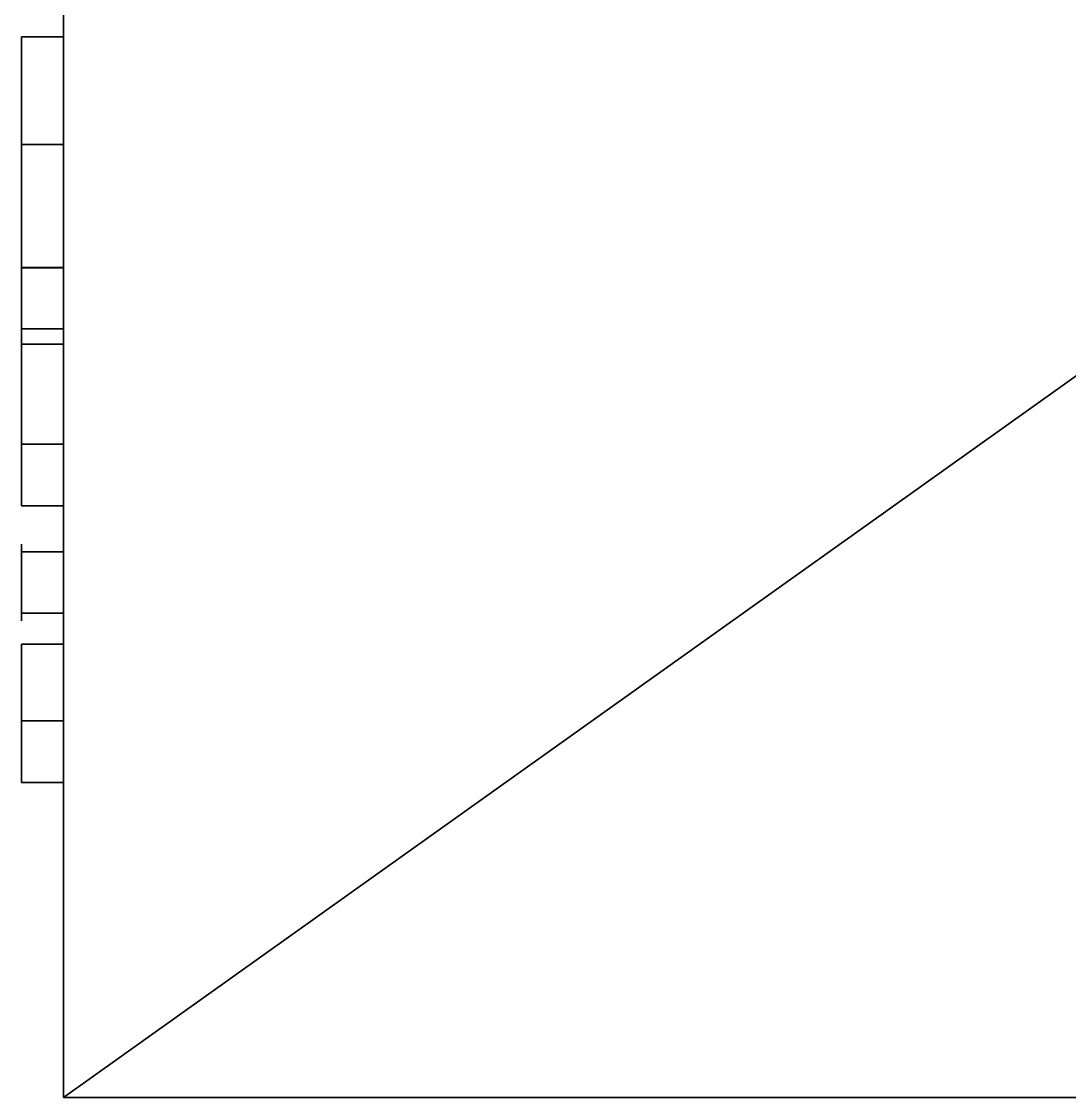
# Model space of a CAD drawing. Header units: millimetres. Extents: x -159872 to 386485, y -250577 to 158966.
# Drawn here: x 370601.8 to 370651.7, y 8924.7 to 8975.9 of the extents above; entities that cross this region are included whole.
import ezdxf

# ---------------------------------------------------------------- set-up
doc = ezdxf.new("R2010")
doc.units = ezdxf.units.MM
doc.layers.get('0').update_dxf_attribs({"lineweight": 25})
doc.layers.add('LDS-equipment-kitchen equipment', color=3, linetype='Continuous', lineweight=13)

# ---------------------------------------------------------------- blocks, each defined once
blk = doc.blocks.new('A$C8c4223e1')
at = {"lineweight": 25, "transparency": 33554687}
for points in [[(30, 50.488, 27.439), (28, 50.488, 27.439), (28, 45.366, 27.439), (30, 45.366, 27.439)], [(30, 50.488, 24.512), (28, 50.488, 24.512), (28, 50.488, 27.439), (30, 50.488, 27.439)], [(30, 45.366, 24.512), (28, 45.366, 24.512), (28, 50.488, 24.512), (30, 50.488, 24.512)], [(30, 50.488, 17.927), (28, 50.488, 17.927), (28, 45.366, 17.927), (30, 45.366, 17.927)], [(30, 50.488, 15), (28, 50.488, 15), (28, 50.488, 17.927), (30, 50.488, 17.927)], [(30, 45.366, 15), (28, 45.366, 15), (28, 50.488, 15), (30, 50.488, 15)], [(30, 39.512, 15), (28, 39.512, 15), (28, 39.512, 18.203), (30, 39.512, 18.203)], [(30, 36.585, 15), (28, 36.585, 15), (28, 39.512, 15), (30, 39.512, 15)], [(30, 36.585, 24.512), (28, 36.585, 24.512), (28, 36.585, 15), (30, 36.585, 15)], [(30, 31.098, 24.512), (28, 31.098, 24.512), (28, 36.585, 24.512), (30, 36.585, 24.512)], [(30, 35.854, 27.439), (28, 35.854, 27.439), (28, 28.171, 27.439), (30, 28.171, 27.439)], [(30, 31.098, 15), (28, 31.098, 15), (28, 31.098, 24.512), (30, 31.098, 24.512)], [(30, 28.171, 15), (28, 28.171, 15), (28, 31.098, 15), (30, 31.098, 15)], [(30, 28.171, 27.439), (28, 28.171, 27.439), (28, 28.171, 15), (30, 28.171, 15)], [(28, 25.976, 15), (28, 23.049, 15), (28, 23.049, 24.512), (28, 25.976, 24.512)], [(30, 25.976, 24.512), (28, 25.976, 24.512), (28, 23.049, 24.512), (30, 23.049, 24.512)], [(30, 25.976, 15), (28, 25.976, 15), (28, 25.976, 24.512), (30, 25.976, 24.512)], [(30, 23.049, 15), (28, 23.049, 15), (28, 25.976, 15), (30, 25.976, 15)], [(30, 25.976, 15), (30, 25.976, 24.512), (30, 23.049, 24.512), (30, 23.049, 15)], [(30, 23.049, 24.512), (28, 23.049, 24.512), (28, 23.049, 15), (30, 23.049, 15)], [(30, 21.585, 17.927), (28, 21.585, 17.927), (28, 17.927, 17.927), (30, 17.927, 17.927)], [(30, 21.585, 15), (28, 21.585, 15), (28, 21.585, 17.927), (30, 21.585, 17.927)], [(30, 17.927, 15), (28, 17.927, 15), (28, 21.585, 15), (30, 21.585, 15)], [(30, 17.927, 17.927), (28, 17.927, 17.927), (28, 17.927, 30.732), (30, 17.927, 30.732)], [(30, 17.927, 30.732), (28, 17.927, 30.732), (28, 15, 30.732), (30, 15, 30.732)], [(30, 15, 30.732), (28, 15, 30.732), (28, 15, 17.927), (30, 15, 17.927)]]:
    blk.add_3dface(points, dxfattribs=at)
for points, invisible_edges in [([(28, 45.366, 27.439), (28, 50.488, 27.439), (28, 50.488, 24.512), (28, 45.366, 24.512)], 8), ([(28, 45.366, 17.927), (28, 50.488, 17.927), (28, 50.488, 15), (28, 45.366, 15)], 8), ([(30, 45.366, 15), (30, 50.488, 15), (30, 50.488, 17.927), (30, 45.366, 17.927)], 8), ([(30, 45.366, 24.512), (30, 50.488, 24.512), (30, 50.488, 27.439), (30, 45.366, 27.439)], 8), ([(28, 44.824, 27.415), (30, 44.824, 27.415), (30, 45.366, 27.439), (28, 45.366, 27.439)], 1), ([(28, 45.366, 15), (30, 45.366, 15), (30, 44.824, 15.024), (28, 44.824, 15.024)], 4), ([(28, 45.079, 17.939), (30, 45.079, 17.939), (30, 45.366, 17.927), (28, 45.366, 17.927)], 1), ([(28, 45.366, 24.512), (30, 45.366, 24.512), (30, 45.079, 24.5), (28, 45.079, 24.5)], 4), ([(28, 45.366, 24.512), (28, 45.079, 24.5), (28, 44.824, 27.415), (28, 45.366, 27.439)], 10), ([(28, 45.366, 15), (28, 44.824, 15.024), (28, 45.079, 17.939), (28, 45.366, 17.927)], 10), ([(28, 44.794, 17.977), (30, 44.794, 17.977), (30, 45.079, 17.939), (28, 45.079, 17.939)], 5), ([(28, 45.079, 24.5), (30, 45.079, 24.5), (30, 44.794, 24.462), (28, 44.794, 24.462)], 5), ([(28, 45.079, 24.5), (28, 44.794, 24.462), (28, 44.286, 27.345), (28, 44.824, 27.415)], 10), ([(28, 44.824, 15.024), (28, 44.286, 15.094), (28, 44.794, 17.977), (28, 45.079, 17.939)], 10), ([(30, 45.366, 17.927), (30, 45.079, 17.939), (30, 44.824, 15.024), (30, 45.366, 15)], 10), ([(30, 45.366, 27.439), (30, 44.824, 27.415), (30, 45.079, 24.5), (30, 45.366, 24.512)], 10), ([(30, 45.079, 17.939), (30, 44.794, 17.977), (30, 44.286, 15.094), (30, 44.824, 15.024)], 10), ([(30, 44.824, 27.415), (30, 44.286, 27.345), (30, 44.794, 24.462), (30, 45.079, 24.5)], 10), ([(28, 44.286, 27.345), (30, 44.286, 27.345), (30, 44.824, 27.415), (28, 44.824, 27.415)], 5), ([(28, 44.824, 15.024), (30, 44.824, 15.024), (30, 44.286, 15.094), (28, 44.286, 15.094)], 5), ([(28, 44.514, 18.039), (30, 44.514, 18.039), (30, 44.794, 17.977), (28, 44.794, 17.977)], 5), ([(28, 44.794, 24.462), (30, 44.794, 24.462), (30, 44.514, 24.4), (28, 44.514, 24.4)], 5), ([(28, 43.756, 27.227), (28, 44.286, 27.345), (28, 44.794, 24.462), (28, 44.514, 24.4)], 10), ([(28, 44.514, 18.039), (28, 44.794, 17.977), (28, 44.286, 15.094), (28, 43.756, 15.212)], 10), ([(30, 43.756, 15.212), (30, 44.286, 15.094), (30, 44.794, 17.977), (30, 44.514, 18.039)], 10), ([(30, 44.286, 27.345), (30, 43.756, 27.227), (30, 44.514, 24.4), (30, 44.794, 24.462)], 10), ([(28, 44.24, 18.125), (30, 44.24, 18.125), (30, 44.514, 18.039), (28, 44.514, 18.039)], 5), ([(28, 44.514, 24.4), (30, 44.514, 24.4), (30, 44.24, 24.314), (28, 44.24, 24.314)], 5), ([(28, 43.239, 27.064), (28, 43.756, 27.227), (28, 44.514, 24.4), (28, 44.24, 24.314)], 10), ([(28, 43.756, 15.212), (28, 43.239, 15.375), (28, 44.24, 18.125), (28, 44.514, 18.039)], 10), ([(28, 43.756, 27.227), (30, 43.756, 27.227), (30, 44.286, 27.345), (28, 44.286, 27.345)], 5), ([(28, 44.286, 15.094), (30, 44.286, 15.094), (30, 43.756, 15.212), (28, 43.756, 15.212)], 5), ([(28, 43.974, 18.235), (30, 43.974, 18.235), (30, 44.24, 18.125), (28, 44.24, 18.125)], 5), ([(28, 44.24, 24.314), (30, 44.24, 24.314), (30, 43.974, 24.204), (28, 43.974, 24.204)], 5), ([(28, 44.24, 24.314), (28, 43.974, 24.204), (28, 42.737, 26.856), (28, 43.239, 27.064)], 10), ([(28, 43.974, 18.235), (28, 44.24, 18.125), (28, 43.239, 15.375), (28, 42.737, 15.583)], 10), ([(30, 44.514, 18.039), (30, 44.24, 18.125), (30, 43.239, 15.375), (30, 43.756, 15.212)], 10), ([(30, 44.24, 24.314), (30, 44.514, 24.4), (30, 43.756, 27.227), (30, 43.239, 27.064)], 10), ([(30, 44.24, 18.125), (30, 43.974, 18.235), (30, 42.737, 15.583), (30, 43.239, 15.375)], 10), ([(30, 43.239, 27.064), (30, 42.737, 26.856), (30, 43.974, 24.204), (30, 44.24, 24.314)], 10), ([(28, 43.72, 18.368), (30, 43.72, 18.368), (30, 43.974, 18.235), (28, 43.974, 18.235)], 5), ([(28, 43.974, 24.204), (30, 43.974, 24.204), (30, 43.72, 24.071), (28, 43.72, 24.071)], 5), ([(28, 42.256, 26.606), (28, 42.737, 26.856), (28, 43.974, 24.204), (28, 43.72, 24.071)], 10), ([(28, 43.72, 18.368), (28, 43.974, 18.235), (28, 42.737, 15.583), (28, 42.256, 15.833)], 10), ([(28, 43.239, 27.064), (30, 43.239, 27.064), (30, 43.756, 27.227), (28, 43.756, 27.227)], 5), ([(28, 43.756, 15.212), (30, 43.756, 15.212), (30, 43.239, 15.375), (28, 43.239, 15.375)], 5), ([(28, 43.477, 18.522), (30, 43.477, 18.522), (30, 43.72, 18.368), (28, 43.72, 18.368)], 5), ([(28, 43.72, 24.071), (30, 43.72, 24.071), (30, 43.477, 23.917), (28, 43.477, 23.917)], 5), ([(28, 43.72, 24.071), (28, 43.477, 23.917), (28, 41.798, 26.314), (28, 42.256, 26.606)], 10), ([(28, 42.256, 15.833), (28, 41.798, 16.125), (28, 43.477, 18.522), (28, 43.72, 18.368)], 10), ([(30, 43.974, 18.235), (30, 43.72, 18.368), (30, 42.256, 15.833), (30, 42.737, 15.583)], 10), ([(30, 43.72, 24.071), (30, 43.974, 24.204), (30, 42.737, 26.856), (30, 42.256, 26.606)], 10), ([(30, 42.256, 26.606), (30, 41.798, 26.314), (30, 43.477, 23.917), (30, 43.72, 24.071)], 10), ([(30, 43.72, 18.368), (30, 43.477, 18.522), (30, 41.798, 16.125), (30, 42.256, 15.833)], 10), ([(28, 43.249, 18.697), (30, 43.249, 18.697), (30, 43.477, 18.522), (28, 43.477, 18.522)], 5), ([(28, 43.477, 23.917), (30, 43.477, 23.917), (30, 43.249, 23.742), (28, 43.249, 23.742)], 5), ([(28, 41.368, 25.984), (28, 41.798, 26.314), (28, 43.477, 23.917), (28, 43.249, 23.742)], 10), ([(28, 43.249, 18.697), (28, 43.477, 18.522), (28, 41.798, 16.125), (28, 41.368, 16.455)], 10), ([(28, 43.038, 18.891), (30, 43.038, 18.891), (30, 43.249, 18.697), (28, 43.249, 18.697)], 5), ([(28, 43.249, 23.742), (30, 43.249, 23.742), (30, 43.038, 23.548), (28, 43.038, 23.548)], 5), ([(28, 41.368, 16.455), (28, 40.968, 16.822), (28, 43.038, 18.891), (28, 43.249, 18.697)], 10), ([(28, 43.249, 23.742), (28, 43.038, 23.548), (28, 40.968, 25.617), (28, 41.368, 25.984)], 10), ([(28, 42.737, 26.856), (30, 42.737, 26.856), (30, 43.239, 27.064), (28, 43.239, 27.064)], 5), ([(28, 43.239, 15.375), (30, 43.239, 15.375), (30, 42.737, 15.583), (28, 42.737, 15.583)], 5), ([(28, 42.844, 19.103), (30, 42.844, 19.103), (30, 43.038, 18.891), (28, 43.038, 18.891)], 5), ([(28, 43.038, 23.548), (30, 43.038, 23.548), (30, 42.844, 23.336), (28, 42.844, 23.336)], 5), ([(28, 40.601, 25.217), (28, 40.968, 25.617), (28, 43.038, 23.548), (28, 42.844, 23.336)], 10), ([(28, 42.844, 19.103), (28, 43.038, 18.891), (28, 40.968, 16.822), (28, 40.601, 17.222)], 10), ([(30, 41.368, 16.455), (30, 41.798, 16.125), (30, 43.477, 18.522), (30, 43.249, 18.697)], 10), ([(30, 43.249, 23.742), (30, 43.477, 23.917), (30, 41.798, 26.314), (30, 41.368, 25.984)], 10), ([(30, 43.249, 18.697), (30, 43.038, 18.891), (30, 40.968, 16.822), (30, 41.368, 16.455)], 10), ([(30, 41.368, 25.984), (30, 40.968, 25.617), (30, 43.038, 23.548), (30, 43.249, 23.742)], 10), ([(30, 40.601, 17.222), (30, 40.968, 16.822), (30, 43.038, 18.891), (30, 42.844, 19.103)], 10), ([(30, 42.844, 23.336), (30, 43.038, 23.548), (30, 40.968, 25.617), (30, 40.601, 25.217)], 10), ([(28, 42.669, 19.331), (30, 42.669, 19.331), (30, 42.844, 19.103), (28, 42.844, 19.103)], 5), ([(28, 42.844, 23.336), (30, 42.844, 23.336), (30, 42.669, 23.108), (28, 42.669, 23.108)], 5), ([(28, 40.601, 17.222), (28, 40.271, 17.652), (28, 42.669, 19.331), (28, 42.844, 19.103)], 10), ([(28, 42.844, 23.336), (28, 42.669, 23.108), (28, 40.271, 24.787), (28, 40.601, 25.217)], 10), ([(28, 42.256, 26.606), (30, 42.256, 26.606), (30, 42.737, 26.856), (28, 42.737, 26.856)], 5), ([(28, 42.737, 15.583), (30, 42.737, 15.583), (30, 42.256, 15.833), (28, 42.256, 15.833)], 5), ([(28, 42.514, 19.573), (30, 42.514, 19.573), (30, 42.669, 19.331), (28, 42.669, 19.331)], 5), ([(28, 42.669, 23.108), (30, 42.669, 23.108), (30, 42.514, 22.866), (28, 42.514, 22.866)], 5), ([(28, 39.98, 24.329), (28, 40.271, 24.787), (28, 42.669, 23.108), (28, 42.514, 22.866)], 10), ([(28, 40.271, 17.652), (28, 39.98, 18.11), (28, 42.514, 19.573), (28, 42.669, 19.331)], 10), ([(28, 42.382, 19.828), (30, 42.382, 19.828), (30, 42.514, 19.573), (28, 42.514, 19.573)], 5), ([(28, 42.514, 22.866), (30, 42.514, 22.866), (30, 42.382, 22.611), (28, 42.382, 22.611)], 5), ([(28, 39.729, 23.848), (28, 39.98, 24.329), (28, 42.514, 22.866), (28, 42.382, 22.611)], 10), ([(28, 42.382, 19.828), (28, 42.514, 19.573), (28, 39.98, 18.11), (28, 39.729, 18.591)], 10), ([(30, 42.844, 19.103), (30, 42.669, 19.331), (30, 40.271, 17.652), (30, 40.601, 17.222)], 10), ([(30, 40.601, 25.217), (30, 40.271, 24.787), (30, 42.669, 23.108), (30, 42.844, 23.336)], 10), ([(30, 42.514, 22.866), (30, 42.669, 23.108), (30, 40.271, 24.787), (30, 39.98, 24.329)], 10), ([(30, 42.669, 19.331), (30, 42.514, 19.573), (30, 39.98, 18.11), (30, 40.271, 17.652)], 10), ([(30, 39.98, 24.329), (30, 39.729, 23.848), (30, 42.382, 22.611), (30, 42.514, 22.866)], 10), ([(30, 39.729, 18.591), (30, 39.98, 18.11), (30, 42.514, 19.573), (30, 42.382, 19.828)], 10), ([(28, 42.272, 20.093), (30, 42.272, 20.093), (30, 42.382, 19.828), (28, 42.382, 19.828)], 5), ([(28, 42.382, 22.611), (30, 42.382, 22.611), (30, 42.272, 22.346), (28, 42.272, 22.346)], 5), ([(28, 42.272, 20.093), (28, 42.382, 19.828), (28, 39.729, 18.591), (28, 39.521, 19.092)], 10), ([(28, 42.382, 22.611), (28, 42.272, 22.346), (28, 39.521, 23.347), (28, 39.729, 23.848)], 10), ([(28, 42.185, 20.367), (30, 42.185, 20.367), (30, 42.272, 20.093), (28, 42.272, 20.093)], 5), ([(28, 42.272, 22.346), (30, 42.272, 22.346), (30, 42.185, 22.072), (28, 42.185, 22.072)], 5), ([(28, 39.358, 22.829), (28, 39.521, 23.347), (28, 42.272, 22.346), (28, 42.185, 22.072)], 10), ([(28, 39.521, 19.092), (28, 39.358, 19.61), (28, 42.185, 20.367), (28, 42.272, 20.093)], 10), ([(28, 41.798, 26.314), (30, 41.798, 26.314), (30, 42.256, 26.606), (28, 42.256, 26.606)], 5), ([(28, 42.256, 15.833), (30, 42.256, 15.833), (30, 41.798, 16.125), (28, 41.798, 16.125)], 5), ([(28, 42.123, 20.648), (30, 42.123, 20.648), (30, 42.185, 20.367), (28, 42.185, 20.367)], 5), ([(28, 42.185, 22.072), (30, 42.185, 22.072), (30, 42.123, 21.791), (28, 42.123, 21.791)], 5), ([(28, 42.185, 22.072), (28, 42.123, 21.791), (28, 39.241, 22.3), (28, 39.358, 22.829)], 10), ([(28, 39.358, 19.61), (28, 39.241, 20.14), (28, 42.123, 20.648), (28, 42.185, 20.367)], 10), ([(28, 42.086, 20.933), (30, 42.086, 20.933), (30, 42.123, 20.648), (28, 42.123, 20.648)], 5), ([(28, 42.123, 21.791), (30, 42.123, 21.791), (30, 42.086, 21.506), (28, 42.086, 21.506)], 5), ([(28, 42.123, 21.791), (28, 42.086, 21.506), (28, 39.17, 21.762), (28, 39.241, 22.3)], 10), ([(28, 42.086, 20.933), (28, 42.123, 20.648), (28, 39.241, 20.14), (28, 39.17, 20.677)], 10), ([(28, 42.073, 21.22), (30, 42.073, 21.22), (30, 42.086, 20.933), (28, 42.086, 20.933)], 5), ([(28, 42.086, 21.506), (30, 42.086, 21.506), (30, 42.073, 21.22), (28, 42.073, 21.22)], 5), ([(28, 39.17, 20.677), (28, 39.146, 21.22), (28, 42.073, 21.22), (28, 42.086, 20.933)], 10), ([(28, 42.086, 21.506), (28, 42.073, 21.22), (28, 39.146, 21.22), (28, 39.17, 21.762)], 10), ([(30, 39.521, 19.092), (30, 39.729, 18.591), (30, 42.382, 19.828), (30, 42.272, 20.093)], 10), ([(30, 39.729, 23.848), (30, 39.521, 23.347), (30, 42.272, 22.346), (30, 42.382, 22.611)], 10), ([(30, 42.272, 20.093), (30, 42.185, 20.367), (30, 39.358, 19.61), (30, 39.521, 19.092)], 10), ([(30, 42.185, 22.072), (30, 42.272, 22.346), (30, 39.521, 23.347), (30, 39.358, 22.829)], 10), ([(30, 39.358, 22.829), (30, 39.241, 22.3), (30, 42.123, 21.791), (30, 42.185, 22.072)], 10), ([(30, 42.185, 20.367), (30, 42.123, 20.648), (30, 39.241, 20.14), (30, 39.358, 19.61)], 10), ([(30, 39.241, 22.3), (30, 39.17, 21.762), (30, 42.086, 21.506), (30, 42.123, 21.791)], 10), ([(30, 39.17, 20.677), (30, 39.241, 20.14), (30, 42.123, 20.648), (30, 42.086, 20.933)], 10), ([(30, 39.17, 21.762), (30, 39.146, 21.22), (30, 42.073, 21.22), (30, 42.086, 21.506)], 10), ([(30, 42.086, 20.933), (30, 42.073, 21.22), (30, 39.146, 21.22), (30, 39.17, 20.677)], 10), ([(28, 41.368, 25.984), (30, 41.368, 25.984), (30, 41.798, 26.314), (28, 41.798, 26.314)], 5), ([(28, 41.798, 16.125), (30, 41.798, 16.125), (30, 41.368, 16.455), (28, 41.368, 16.455)], 5), ([(28, 40.968, 25.617), (30, 40.968, 25.617), (30, 41.368, 25.984), (28, 41.368, 25.984)], 5), ([(28, 41.368, 16.455), (30, 41.368, 16.455), (30, 40.968, 16.822), (28, 40.968, 16.822)], 5), ([(28, 40.601, 25.217), (30, 40.601, 25.217), (30, 40.968, 25.617), (28, 40.968, 25.617)], 5), ([(28, 40.968, 16.822), (30, 40.968, 16.822), (30, 40.601, 17.222), (28, 40.601, 17.222)], 5), ([(28, 40.271, 24.787), (30, 40.271, 24.787), (30, 40.601, 25.217), (28, 40.601, 25.217)], 5), ([(28, 40.601, 17.222), (30, 40.601, 17.222), (30, 40.271, 17.652), (28, 40.271, 17.652)], 5), ([(28, 39.98, 24.329), (30, 39.98, 24.329), (30, 40.271, 24.787), (28, 40.271, 24.787)], 5), ([(28, 40.271, 17.652), (30, 40.271, 17.652), (30, 39.98, 18.11), (28, 39.98, 18.11)], 5), ([(28, 39.729, 23.848), (30, 39.729, 23.848), (30, 39.98, 24.329), (28, 39.98, 24.329)], 5), ([(28, 39.98, 18.11), (30, 39.98, 18.11), (30, 39.729, 18.591), (28, 39.729, 18.591)], 5), ([(28, 39.521, 23.347), (30, 39.521, 23.347), (30, 39.729, 23.848), (28, 39.729, 23.848)], 5), ([(28, 39.729, 18.591), (30, 39.729, 18.591), (30, 39.521, 19.092), (28, 39.521, 19.092)], 5), ([(28, 39.358, 22.829), (30, 39.358, 22.829), (30, 39.521, 23.347), (28, 39.521, 23.347)], 5), ([(28, 39.521, 19.092), (30, 39.521, 19.092), (30, 39.358, 19.61), (28, 39.358, 19.61)], 5), ([(28, 39.275, 18.715), (30, 39.275, 18.715), (30, 39.512, 18.203), (28, 39.512, 18.203)], 1), ([(28, 39.275, 18.715), (28, 39.512, 18.203), (28, 39.512, 15), (28, 36.585, 15)], 8), ([(28, 39.441, 24.501), (30, 39.441, 24.501), (30, 39.489, 24.191), (28, 39.489, 24.191)], 1), ([(28, 39.489, 24.191), (30, 39.489, 24.191), (30, 39.256, 23.676), (28, 39.256, 23.676)], 4), ([(28, 39.441, 24.501), (28, 39.489, 24.191), (28, 39.256, 23.676), (28, 36.585, 24.512)], 12), ([(28, 39.366, 24.806), (30, 39.366, 24.806), (30, 39.441, 24.501), (28, 39.441, 24.501)], 5), ([(28, 39.265, 25.103), (28, 39.366, 24.806), (28, 39.441, 24.501), (28, 36.585, 24.512)], 12), ([(30, 36.585, 15), (30, 39.512, 15), (30, 39.512, 18.203), (30, 39.275, 18.715)], 8), ([(30, 36.585, 24.512), (30, 39.256, 23.676), (30, 39.489, 24.191), (30, 39.441, 24.501)], 9), ([(30, 36.585, 24.512), (30, 39.441, 24.501), (30, 39.366, 24.806), (30, 39.265, 25.103)], 9), ([(28, 39.265, 25.103), (30, 39.265, 25.103), (30, 39.366, 24.806), (28, 39.366, 24.806)], 5), ([(28, 39.241, 22.3), (30, 39.241, 22.3), (30, 39.358, 22.829), (28, 39.358, 22.829)], 5), ([(28, 39.358, 19.61), (30, 39.358, 19.61), (30, 39.241, 20.14), (28, 39.241, 20.14)], 5), ([(28, 39.083, 19.247), (30, 39.083, 19.247), (30, 39.275, 18.715), (28, 39.275, 18.715)], 5), ([(28, 36.585, 15), (28, 39.083, 19.247), (28, 39.275, 18.715)], 9), ([(28, 39.139, 25.39), (30, 39.139, 25.39), (30, 39.265, 25.103), (28, 39.265, 25.103)], 5), ([(28, 36.585, 24.512), (28, 39.139, 25.39), (28, 39.265, 25.103)], 9), ([(28, 39.256, 23.676), (30, 39.256, 23.676), (30, 39.068, 23.144), (28, 39.068, 23.144)], 5), ([(28, 39.256, 23.676), (28, 39.068, 23.144), (28, 36.585, 24.512)], 10), ([(28, 39.17, 21.762), (30, 39.17, 21.762), (30, 39.241, 22.3), (28, 39.241, 22.3)], 5), ([(28, 39.241, 20.14), (30, 39.241, 20.14), (30, 39.17, 20.677), (28, 39.17, 20.677)], 5), ([(28, 39.146, 21.22), (30, 39.146, 21.22), (30, 39.17, 21.762), (28, 39.17, 21.762)], 5), ([(28, 39.17, 20.677), (30, 39.17, 20.677), (30, 39.146, 21.22), (28, 39.146, 21.22)], 5), ([(28, 38.989, 25.666), (30, 38.989, 25.666), (30, 39.139, 25.39), (28, 39.139, 25.39)], 5), ([(28, 38.816, 25.928), (28, 38.989, 25.666), (28, 39.139, 25.39), (28, 36.585, 24.512)], 12), ([(28, 38.937, 19.793), (30, 38.937, 19.793), (30, 39.083, 19.247), (28, 39.083, 19.247)], 5), ([(28, 36.585, 15), (28, 38.937, 19.793), (28, 39.083, 19.247)], 9), ([(28, 39.068, 23.144), (30, 39.068, 23.144), (30, 38.926, 22.597), (28, 38.926, 22.597)], 5), ([(28, 36.585, 24.512), (28, 39.068, 23.144), (28, 38.926, 22.597)], 9), ([(28, 38.816, 25.928), (30, 38.816, 25.928), (30, 38.989, 25.666), (28, 38.989, 25.666)], 5), ([(28, 38.838, 20.349), (30, 38.838, 20.349), (30, 38.937, 19.793), (28, 38.937, 19.793)], 5), ([(28, 38.838, 20.349), (28, 38.937, 19.793), (28, 36.585, 15)], 10), ([(30, 39.275, 18.715), (30, 39.083, 19.247), (30, 36.585, 15)], 10), ([(30, 39.265, 25.103), (30, 39.139, 25.39), (30, 36.585, 24.512)], 10), ([(30, 36.585, 24.512), (30, 39.068, 23.144), (30, 39.256, 23.676)], 9), ([(30, 39.139, 25.39), (30, 38.989, 25.666), (30, 38.816, 25.928), (30, 36.585, 24.512)], 12), ([(30, 39.083, 19.247), (30, 38.937, 19.793), (30, 36.585, 15)], 10), ([(30, 38.926, 22.597), (30, 39.068, 23.144), (30, 36.585, 24.512)], 10), ([(30, 36.585, 15), (30, 38.937, 19.793), (30, 38.838, 20.349)], 9), ([(28, 38.926, 22.597), (30, 38.926, 22.597), (30, 38.832, 22.04), (28, 38.832, 22.04)], 5), ([(28, 38.926, 22.597), (28, 38.832, 22.04), (28, 36.585, 24.512)], 10), ([(28, 38.788, 20.912), (30, 38.788, 20.912), (30, 38.838, 20.349), (28, 38.838, 20.349)], 5), ([(28, 38.788, 20.912), (28, 38.838, 20.349), (28, 36.585, 15), (28, 36.585, 24.512)], 10), ([(28, 38.832, 22.04), (30, 38.832, 22.04), (30, 38.786, 21.477), (28, 38.786, 21.477)], 5), ([(28, 38.832, 22.04), (28, 38.786, 21.477), (28, 36.585, 24.512)], 10), ([(28, 38.621, 26.173), (30, 38.621, 26.173), (30, 38.816, 25.928), (28, 38.816, 25.928)], 5), ([(28, 36.585, 24.512), (28, 38.406, 26.402), (28, 38.621, 26.173), (28, 38.816, 25.928)], 9), ([(28, 38.786, 21.477), (30, 38.786, 21.477), (30, 38.788, 20.912), (28, 38.788, 20.912)], 5), ([(28, 36.585, 24.512), (28, 38.786, 21.477), (28, 38.788, 20.912)], 9), ([(28, 38.406, 26.402), (30, 38.406, 26.402), (30, 38.621, 26.173), (28, 38.621, 26.173)], 5), ([(30, 38.832, 22.04), (30, 38.926, 22.597), (30, 36.585, 24.512)], 10), ([(30, 38.838, 20.349), (30, 38.788, 20.912), (30, 36.585, 24.512), (30, 36.585, 15)], 10), ([(30, 36.585, 24.512), (30, 38.786, 21.477), (30, 38.832, 22.04)], 9), ([(30, 38.816, 25.928), (30, 38.621, 26.173), (30, 38.406, 26.402), (30, 36.585, 24.512)], 12), ([(30, 36.585, 24.512), (30, 38.788, 20.912), (30, 38.786, 21.477)], 9), ([(28, 38.172, 26.611), (30, 38.172, 26.611), (30, 38.406, 26.402), (28, 38.406, 26.402)], 5), ([(28, 37.921, 26.799), (28, 38.172, 26.611), (28, 38.406, 26.402), (28, 36.585, 24.512)], 12), ([(28, 37.921, 26.799), (30, 37.921, 26.799), (30, 38.172, 26.611), (28, 38.172, 26.611)], 5), ([(28, 37.655, 26.965), (30, 37.655, 26.965), (30, 37.921, 26.799), (28, 37.921, 26.799)], 5), ([(28, 36.585, 24.512), (28, 37.375, 27.108), (28, 37.655, 26.965), (28, 37.921, 26.799)], 9), ([(30, 36.585, 24.512), (30, 38.406, 26.402), (30, 38.172, 26.611), (30, 37.921, 26.799)], 9), ([(30, 37.921, 26.799), (30, 37.655, 26.965), (30, 37.375, 27.108), (30, 36.585, 24.512)], 12), ([(28, 37.375, 27.108), (30, 37.375, 27.108), (30, 37.655, 26.965), (28, 37.655, 26.965)], 5), ([(28, 37.085, 27.226), (30, 37.085, 27.226), (30, 37.375, 27.108), (28, 37.375, 27.108)], 5), ([(28, 37.085, 27.226), (28, 37.375, 27.108), (28, 36.585, 24.512)], 10), ([(28, 36.785, 27.319), (30, 36.785, 27.319), (30, 37.085, 27.226), (28, 37.085, 27.226)], 5), ([(28, 36.785, 27.319), (28, 37.085, 27.226), (28, 36.585, 24.512)], 10), ([(30, 36.585, 24.512), (30, 37.375, 27.108), (30, 37.085, 27.226)], 9), ([(30, 36.585, 24.512), (30, 37.085, 27.226), (30, 36.785, 27.319)], 9), ([(28, 36.478, 27.385), (30, 36.478, 27.385), (30, 36.785, 27.319), (28, 36.785, 27.319)], 5), ([(28, 36.478, 27.385), (28, 36.785, 27.319), (28, 36.585, 24.512)], 10), ([(28, 36.585, 24.512), (28, 35.854, 27.439), (28, 36.167, 27.426), (28, 36.478, 27.385)], 9), ([(28, 36.585, 24.512), (28, 31.098, 24.512), (28, 28.171, 27.439), (28, 35.854, 27.439)], 10), ([(28, 36.167, 27.426), (30, 36.167, 27.426), (30, 36.478, 27.385), (28, 36.478, 27.385)], 5), ([(30, 36.785, 27.319), (30, 36.478, 27.385), (30, 36.167, 27.426), (30, 36.585, 24.512)], 12), ([(30, 36.167, 27.426), (30, 35.854, 27.439), (30, 36.585, 24.512)], 10), ([(30, 35.854, 27.439), (30, 28.171, 27.439), (30, 31.098, 24.512), (30, 36.585, 24.512)], 10), ([(28, 35.854, 27.439), (30, 35.854, 27.439), (30, 36.167, 27.426), (28, 36.167, 27.426)], 4), ([(28, 31.098, 24.512), (28, 31.098, 15), (28, 28.171, 15), (28, 28.171, 27.439)], 8), ([(30, 28.171, 27.439), (30, 28.171, 15), (30, 31.098, 15), (30, 31.098, 24.512)], 8), ([(28, 22.69, 28.182), (28, 26.335, 28.501), (28, 26.341, 28.341), (28, 26.335, 28.182)], 9), ([(28, 26.341, 28.341), (30, 26.341, 28.341), (30, 26.335, 28.182), (28, 26.335, 28.182)], 5), ([(28, 26.335, 28.501), (30, 26.335, 28.501), (30, 26.341, 28.341), (28, 26.341, 28.341)], 5), ([(28, 26.335, 28.501), (28, 23.739, 29.999), (28, 23.887, 30.06), (28, 24.039, 30.108)], 9), ([(28, 26.335, 28.182), (28, 23.739, 26.684), (28, 23.598, 26.757)], 9), ([(28, 26.335, 28.182), (28, 24.353, 26.519), (28, 24.195, 26.54), (28, 24.039, 26.575)], 9), ([(28, 24.039, 30.108), (28, 24.195, 30.143), (28, 26.335, 28.501)], 10), ([(28, 26.335, 28.501), (28, 23.111, 29.517), (28, 23.219, 29.635), (28, 23.336, 29.743)], 9), ([(28, 26.335, 28.182), (28, 22.854, 27.568), (28, 22.793, 27.716), (28, 22.745, 27.868)], 9), ([(28, 26.335, 28.182), (28, 23.111, 27.166), (28, 23.014, 27.292), (28, 22.928, 27.427)], 9), ([(28, 24.039, 26.575), (28, 23.887, 26.623), (28, 23.739, 26.684), (28, 26.335, 28.182)], 12), ([(28, 24.353, 26.519), (28, 26.335, 28.182), (28, 26.314, 28.024), (28, 26.279, 27.868)], 9), ([(28, 24.195, 30.143), (28, 24.353, 30.164), (28, 26.335, 28.501)], 10), ([(28, 26.335, 28.501), (28, 22.928, 29.256), (28, 23.014, 29.391), (28, 23.111, 29.517)], 9), ([(28, 22.928, 27.427), (28, 22.854, 27.568), (28, 26.335, 28.182)], 10), ([(28, 23.598, 26.757), (28, 23.463, 26.843), (28, 23.336, 26.94), (28, 26.335, 28.182)], 12), ([(28, 24.353, 30.164), (28, 24.512, 30.171), (28, 24.672, 30.164), (28, 26.335, 28.501)], 12), ([(28, 23.336, 29.743), (28, 23.463, 29.84), (28, 26.335, 28.501)], 10), ([(28, 26.335, 28.501), (28, 22.745, 28.815), (28, 22.793, 28.967), (28, 22.854, 29.115)], 9), ([(28, 26.335, 28.501), (28, 22.69, 28.182), (28, 22.683, 28.341), (28, 22.69, 28.501)], 9), ([(28, 23.336, 26.94), (28, 23.219, 27.048), (28, 23.111, 27.166), (28, 26.335, 28.182)], 12), ([(28, 23.463, 29.84), (28, 23.598, 29.926), (28, 23.739, 29.999), (28, 26.335, 28.501)], 12), ([(28, 22.69, 28.501), (28, 22.711, 28.659), (28, 22.745, 28.815), (28, 26.335, 28.501)], 12), ([(28, 22.854, 29.115), (28, 22.928, 29.256), (28, 26.335, 28.501)], 10), ([(28, 22.745, 27.868), (28, 22.711, 28.024), (28, 22.69, 28.182), (28, 26.335, 28.182)], 12), ([(28, 26.279, 28.815), (28, 26.314, 28.659), (28, 26.335, 28.501), (28, 24.672, 30.164)], 12), ([(28, 26.335, 28.182), (30, 26.335, 28.182), (30, 26.314, 28.024), (28, 26.314, 28.024)], 5), ([(28, 26.314, 28.659), (30, 26.314, 28.659), (30, 26.335, 28.501), (28, 26.335, 28.501)], 5), ([(28, 26.314, 28.024), (30, 26.314, 28.024), (30, 26.279, 27.868), (28, 26.279, 27.868)], 5), ([(28, 26.279, 28.815), (30, 26.279, 28.815), (30, 26.314, 28.659), (28, 26.314, 28.659)], 5), ([(28, 26.17, 29.115), (28, 26.231, 28.967), (28, 26.279, 28.815), (28, 24.672, 30.164)], 12), ([(28, 26.279, 27.868), (28, 26.231, 27.716), (28, 26.17, 27.568), (28, 24.353, 26.519)], 12), ([(28, 26.279, 27.868), (30, 26.279, 27.868), (30, 26.231, 27.716), (28, 26.231, 27.716)], 5), ([(28, 26.231, 28.967), (30, 26.231, 28.967), (30, 26.279, 28.815), (28, 26.279, 28.815)], 5), ([(28, 26.231, 27.716), (30, 26.231, 27.716), (30, 26.17, 27.568), (28, 26.17, 27.568)], 5), ([(28, 26.17, 29.115), (30, 26.17, 29.115), (30, 26.231, 28.967), (28, 26.231, 28.967)], 5), ([(28, 24.672, 30.164), (28, 26.011, 29.391), (28, 26.096, 29.256), (28, 26.17, 29.115)], 9), ([(28, 26.17, 27.568), (28, 26.096, 27.427), (28, 26.011, 27.292), (28, 24.353, 26.519)], 12), ([(28, 26.17, 27.568), (30, 26.17, 27.568), (30, 26.096, 27.427), (28, 26.096, 27.427)], 5), ([(28, 26.096, 29.256), (30, 26.096, 29.256), (30, 26.17, 29.115), (28, 26.17, 29.115)], 5), ([(30, 26.314, 28.024), (30, 26.335, 28.182), (30, 26.341, 28.341), (30, 23.739, 29.999)], 12), ([(30, 26.341, 28.341), (30, 26.335, 28.501), (30, 23.739, 29.999)], 10), ([(30, 26.335, 28.501), (30, 25.561, 29.84), (30, 25.427, 29.926)], 9), ([(30, 26.335, 28.501), (30, 24.195, 30.143), (30, 24.039, 30.108)], 9), ([(30, 26.335, 28.501), (30, 25.138, 30.06), (30, 24.986, 30.108)], 9), ([(30, 26.335, 28.501), (30, 25.806, 29.635), (30, 25.688, 29.743), (30, 25.561, 29.84)], 9), ([(30, 26.335, 28.501), (30, 24.353, 30.164), (30, 24.195, 30.143)], 9), ([(30, 25.427, 29.926), (30, 25.285, 29.999), (30, 25.138, 30.06), (30, 26.335, 28.501)], 12), ([(30, 25.806, 29.635), (30, 26.335, 28.501), (30, 26.314, 28.659), (30, 26.279, 28.815)], 9), ([(30, 26.335, 28.501), (30, 24.672, 30.164), (30, 24.512, 30.171), (30, 24.353, 30.164)], 9), ([(30, 24.986, 30.108), (30, 24.83, 30.143), (30, 24.672, 30.164), (30, 26.335, 28.501)], 12), ([(30, 24.039, 30.108), (30, 23.887, 30.06), (30, 23.739, 29.999), (30, 26.335, 28.501)], 12), ([(30, 23.739, 29.999), (30, 26.279, 27.868), (30, 26.314, 28.024)], 9), ([(30, 26.279, 28.815), (30, 26.096, 29.256), (30, 26.011, 29.391)], 9), ([(30, 26.279, 28.815), (30, 26.231, 28.967), (30, 26.17, 29.115), (30, 26.096, 29.256)], 8), ([(30, 26.011, 29.391), (30, 25.913, 29.517), (30, 25.806, 29.635), (30, 26.279, 28.815)], 12), ([(30, 23.739, 29.999), (30, 26.17, 27.568), (30, 26.231, 27.716), (30, 26.279, 27.868)], 9), ([(30, 23.739, 29.999), (30, 26.096, 27.427), (30, 26.17, 27.568)], 9), ([(28, 26.096, 27.427), (30, 26.096, 27.427), (30, 26.011, 27.292), (28, 26.011, 27.292)], 5), ([(28, 26.011, 29.391), (30, 26.011, 29.391), (30, 26.096, 29.256), (28, 26.096, 29.256)], 5), ([(28, 24.672, 30.164), (28, 25.806, 29.635), (28, 25.913, 29.517), (28, 26.011, 29.391)], 9), ([(28, 24.353, 26.519), (28, 26.011, 27.292), (28, 25.913, 27.166), (28, 25.806, 27.048)], 9), ([(28, 26.011, 27.292), (30, 26.011, 27.292), (30, 25.913, 27.166), (28, 25.913, 27.166)], 5), ([(28, 25.913, 29.517), (30, 25.913, 29.517), (30, 26.011, 29.391), (28, 26.011, 29.391)], 5), ([(28, 25.913, 27.166), (30, 25.913, 27.166), (30, 25.806, 27.048), (28, 25.806, 27.048)], 5), ([(28, 25.806, 29.635), (30, 25.806, 29.635), (30, 25.913, 29.517), (28, 25.913, 29.517)], 5), ([(28, 25.806, 29.635), (28, 24.672, 30.164), (28, 24.83, 30.143), (28, 24.986, 30.108)], 9), ([(28, 24.986, 30.108), (28, 25.138, 30.06), (28, 25.806, 29.635)], 10), ([(28, 25.561, 29.84), (28, 25.688, 29.743), (28, 25.806, 29.635), (28, 25.138, 30.06)], 12), ([(28, 25.806, 27.048), (28, 25.688, 26.94), (28, 25.561, 26.843), (28, 24.353, 26.519)], 12), ([(28, 25.806, 27.048), (30, 25.806, 27.048), (30, 25.688, 26.94), (28, 25.688, 26.94)], 5), ([(28, 25.688, 29.743), (30, 25.688, 29.743), (30, 25.806, 29.635), (28, 25.806, 29.635)], 5), ([(28, 25.688, 26.94), (30, 25.688, 26.94), (30, 25.561, 26.843), (28, 25.561, 26.843)], 5), ([(28, 25.561, 29.84), (30, 25.561, 29.84), (30, 25.688, 29.743), (28, 25.688, 29.743)], 5), ([(30, 26.096, 27.427), (30, 23.336, 29.743), (30, 23.219, 29.635), (30, 23.111, 29.517)], 9), ([(30, 26.096, 27.427), (30, 23.463, 29.84), (30, 23.336, 29.743)], 9), ([(30, 26.096, 27.427), (30, 22.745, 28.815), (30, 22.711, 28.659), (30, 22.69, 28.501)], 9), ([(30, 26.096, 27.427), (30, 22.928, 29.256), (30, 22.854, 29.115)], 9), ([(30, 26.096, 27.427), (30, 23.739, 29.999), (30, 23.598, 29.926), (30, 23.463, 29.84)], 9), ([(30, 22.854, 29.115), (30, 22.793, 28.967), (30, 22.745, 28.815), (30, 26.096, 27.427)], 12), ([(30, 23.111, 29.517), (30, 23.014, 29.391), (30, 22.928, 29.256), (30, 26.096, 27.427)], 12), ([(30, 26.011, 27.292), (30, 26.096, 27.427), (30, 22.69, 28.501)], 10), ([(30, 25.806, 27.048), (30, 25.913, 27.166), (30, 26.011, 27.292), (30, 22.69, 28.501)], 12), ([(30, 22.69, 28.501), (30, 25.561, 26.843), (30, 25.688, 26.94), (30, 25.806, 27.048)], 9), ([(28, 25.138, 30.06), (28, 25.285, 29.999), (28, 25.427, 29.926), (28, 25.561, 29.84)], 8), ([(28, 24.672, 26.519), (28, 25.561, 26.843), (28, 25.427, 26.757), (28, 25.285, 26.684)], 9), ([(28, 24.672, 26.519), (28, 24.512, 26.512), (28, 24.353, 26.519), (28, 25.561, 26.843)], 12), ([(28, 25.561, 26.843), (30, 25.561, 26.843), (30, 25.427, 26.757), (28, 25.427, 26.757)], 5), ([(28, 25.427, 29.926), (30, 25.427, 29.926), (30, 25.561, 29.84), (28, 25.561, 29.84)], 5), ([(28, 25.427, 26.757), (30, 25.427, 26.757), (30, 25.285, 26.684), (28, 25.285, 26.684)], 5), ([(28, 25.285, 29.999), (30, 25.285, 29.999), (30, 25.427, 29.926), (28, 25.427, 29.926)], 5), ([(28, 25.285, 26.684), (28, 25.138, 26.623), (28, 24.986, 26.575), (28, 24.83, 26.54)], 8), ([(28, 24.83, 26.54), (28, 24.672, 26.519), (28, 25.285, 26.684)], 10), ([(28, 25.285, 26.684), (30, 25.285, 26.684), (30, 25.138, 26.623), (28, 25.138, 26.623)], 5), ([(28, 25.138, 30.06), (30, 25.138, 30.06), (30, 25.285, 29.999), (28, 25.285, 29.999)], 5), ([(28, 25.138, 26.623), (30, 25.138, 26.623), (30, 24.986, 26.575), (28, 24.986, 26.575)], 5), ([(28, 24.986, 30.108), (30, 24.986, 30.108), (30, 25.138, 30.06), (28, 25.138, 30.06)], 5), ([(30, 25.285, 26.684), (30, 25.427, 26.757), (30, 25.561, 26.843), (30, 22.69, 28.501)], 12), ([(30, 24.986, 26.575), (30, 25.138, 26.623), (30, 25.285, 26.684), (30, 22.69, 28.501)], 12), ([(28, 24.986, 26.575), (30, 24.986, 26.575), (30, 24.83, 26.54), (28, 24.83, 26.54)], 5), ([(28, 24.83, 30.143), (30, 24.83, 30.143), (30, 24.986, 30.108), (28, 24.986, 30.108)], 5), ([(28, 24.83, 26.54), (30, 24.83, 26.54), (30, 24.672, 26.519), (28, 24.672, 26.519)], 5), ([(28, 24.672, 30.164), (30, 24.672, 30.164), (30, 24.83, 30.143), (28, 24.83, 30.143)], 5), ([(28, 24.672, 26.519), (30, 24.672, 26.519), (30, 24.512, 26.512), (28, 24.512, 26.512)], 5), ([(28, 24.512, 30.171), (30, 24.512, 30.171), (30, 24.672, 30.164), (28, 24.672, 30.164)], 5), ([(30, 22.69, 28.501), (30, 24.83, 26.54), (30, 24.986, 26.575)], 9), ([(30, 22.69, 28.501), (30, 24.672, 26.519), (30, 24.83, 26.54)], 9), ([(30, 22.69, 28.501), (30, 24.353, 26.519), (30, 24.512, 26.512), (30, 24.672, 26.519)], 9), ([(28, 24.353, 30.164), (30, 24.353, 30.164), (30, 24.512, 30.171), (28, 24.512, 30.171)], 5), ([(28, 24.512, 26.512), (30, 24.512, 26.512), (30, 24.353, 26.519), (28, 24.353, 26.519)], 5), ([(28, 24.195, 30.143), (30, 24.195, 30.143), (30, 24.353, 30.164), (28, 24.353, 30.164)], 5), ([(28, 24.353, 26.519), (30, 24.353, 26.519), (30, 24.195, 26.54), (28, 24.195, 26.54)], 5), ([(28, 24.039, 30.108), (30, 24.039, 30.108), (30, 24.195, 30.143), (28, 24.195, 30.143)], 5), ([(28, 24.195, 26.54), (30, 24.195, 26.54), (30, 24.039, 26.575), (28, 24.039, 26.575)], 5), ([(30, 24.353, 26.519), (30, 22.711, 28.024), (30, 22.745, 27.868)], 9), ([(30, 24.353, 26.519), (30, 23.739, 26.684), (30, 23.887, 26.623), (30, 24.039, 26.575)], 9), ([(30, 24.353, 26.519), (30, 23.336, 26.94), (30, 23.463, 26.843), (30, 23.598, 26.757)], 9), ([(30, 24.353, 26.519), (30, 22.854, 27.568), (30, 22.928, 27.427)], 9), ([(30, 24.353, 26.519), (30, 22.69, 28.182), (30, 22.711, 28.024)], 9), ([(30, 23.598, 26.757), (30, 23.739, 26.684), (30, 24.353, 26.519)], 10), ([(30, 22.745, 27.868), (30, 22.793, 27.716), (30, 22.854, 27.568), (30, 24.353, 26.519)], 12), ([(30, 24.353, 26.519), (30, 23.111, 27.166), (30, 23.219, 27.048), (30, 23.336, 26.94)], 9), ([(30, 24.353, 26.519), (30, 22.69, 28.501), (30, 22.683, 28.341), (30, 22.69, 28.182)], 9), ([(30, 22.928, 27.427), (30, 23.014, 27.292), (30, 23.111, 27.166), (30, 24.353, 26.519)], 12), ([(30, 24.039, 26.575), (30, 24.195, 26.54), (30, 24.353, 26.519)], 8), ([(28, 23.887, 30.06), (30, 23.887, 30.06), (30, 24.039, 30.108), (28, 24.039, 30.108)], 5), ([(28, 24.039, 26.575), (30, 24.039, 26.575), (30, 23.887, 26.623), (28, 23.887, 26.623)], 5), ([(28, 23.739, 29.999), (30, 23.739, 29.999), (30, 23.887, 30.06), (28, 23.887, 30.06)], 5), ([(28, 23.887, 26.623), (30, 23.887, 26.623), (30, 23.739, 26.684), (28, 23.739, 26.684)], 5), ([(28, 23.598, 29.926), (30, 23.598, 29.926), (30, 23.739, 29.999), (28, 23.739, 29.999)], 5), ([(28, 23.739, 26.684), (30, 23.739, 26.684), (30, 23.598, 26.757), (28, 23.598, 26.757)], 5), ([(28, 23.463, 29.84), (30, 23.463, 29.84), (30, 23.598, 29.926), (28, 23.598, 29.926)], 5), ([(28, 23.598, 26.757), (30, 23.598, 26.757), (30, 23.463, 26.843), (28, 23.463, 26.843)], 5), ([(28, 23.336, 29.743), (30, 23.336, 29.743), (30, 23.463, 29.84), (28, 23.463, 29.84)], 5), ([(28, 23.463, 26.843), (30, 23.463, 26.843), (30, 23.336, 26.94), (28, 23.336, 26.94)], 5), ([(28, 23.219, 29.635), (30, 23.219, 29.635), (30, 23.336, 29.743), (28, 23.336, 29.743)], 5), ([(28, 23.336, 26.94), (30, 23.336, 26.94), (30, 23.219, 27.048), (28, 23.219, 27.048)], 5), ([(28, 23.111, 29.517), (30, 23.111, 29.517), (30, 23.219, 29.635), (28, 23.219, 29.635)], 5), ([(28, 23.219, 27.048), (30, 23.219, 27.048), (30, 23.111, 27.166), (28, 23.111, 27.166)], 5), ([(28, 23.014, 29.391), (30, 23.014, 29.391), (30, 23.111, 29.517), (28, 23.111, 29.517)], 5), ([(28, 23.111, 27.166), (30, 23.111, 27.166), (30, 23.014, 27.292), (28, 23.014, 27.292)], 5), ([(28, 22.928, 29.256), (30, 22.928, 29.256), (30, 23.014, 29.391), (28, 23.014, 29.391)], 5), ([(28, 23.014, 27.292), (30, 23.014, 27.292), (30, 22.928, 27.427), (28, 22.928, 27.427)], 5), ([(28, 22.854, 29.115), (30, 22.854, 29.115), (30, 22.928, 29.256), (28, 22.928, 29.256)], 5), ([(28, 22.928, 27.427), (30, 22.928, 27.427), (30, 22.854, 27.568), (28, 22.854, 27.568)], 5), ([(28, 22.793, 28.967), (30, 22.793, 28.967), (30, 22.854, 29.115), (28, 22.854, 29.115)], 5), ([(28, 22.854, 27.568), (30, 22.854, 27.568), (30, 22.793, 27.716), (28, 22.793, 27.716)], 5), ([(28, 22.745, 28.815), (30, 22.745, 28.815), (30, 22.793, 28.967), (28, 22.793, 28.967)], 5), ([(28, 22.793, 27.716), (30, 22.793, 27.716), (30, 22.745, 27.868), (28, 22.745, 27.868)], 5), ([(28, 22.711, 28.659), (30, 22.711, 28.659), (30, 22.745, 28.815), (28, 22.745, 28.815)], 5), ([(28, 22.745, 27.868), (30, 22.745, 27.868), (30, 22.711, 28.024), (28, 22.711, 28.024)], 5), ([(28, 22.69, 28.501), (30, 22.69, 28.501), (30, 22.711, 28.659), (28, 22.711, 28.659)], 5), ([(28, 22.711, 28.024), (30, 22.711, 28.024), (30, 22.69, 28.182), (28, 22.69, 28.182)], 5), ([(28, 22.683, 28.341), (30, 22.683, 28.341), (30, 22.69, 28.501), (28, 22.69, 28.501)], 5), ([(28, 22.69, 28.182), (30, 22.69, 28.182), (30, 22.683, 28.341), (28, 22.683, 28.341)], 5), ([(28, 17.927, 17.927), (28, 21.585, 17.927), (28, 21.585, 15), (28, 17.927, 15)], 8), ([(30, 17.927, 15), (30, 21.585, 15), (30, 21.585, 17.927), (30, 17.927, 17.927)], 8), ([(28, 17.927, 17.927), (28, 15.353, 16.534), (28, 15.247, 16.751), (28, 15.159, 16.976)], 9), ([(28, 15.159, 16.976), (28, 15.09, 17.208), (28, 17.927, 17.927)], 10), ([(28, 17.927, 17.927), (28, 15.773, 15.945), (28, 15.617, 16.129)], 9), ([(28, 17.927, 17.927), (28, 16.976, 15.159), (28, 16.751, 15.247), (28, 16.534, 15.353)], 9), ([(28, 15.617, 16.129), (28, 15.477, 16.326), (28, 15.353, 16.534), (28, 17.927, 17.927)], 12), ([(28, 16.534, 15.353), (28, 16.326, 15.477), (28, 17.927, 17.927)], 10), ([(28, 17.927, 17.927), (28, 17.927, 15), (28, 17.685, 15.01), (28, 17.445, 15.04)], 9), ([(28, 15.09, 17.208), (28, 15.04, 17.445), (28, 17.927, 17.927)], 10), ([(28, 17.445, 15.04), (28, 17.208, 15.09), (28, 16.976, 15.159), (28, 17.927, 17.927)], 12), ([(28, 17.927, 17.927), (28, 15.945, 15.773), (28, 15.773, 15.945)], 9), ([(28, 15.04, 17.445), (28, 15.01, 17.685), (28, 15, 17.927), (28, 17.927, 17.927)], 12), ([(28, 15, 17.927), (28, 15, 30.732), (28, 17.927, 30.732), (28, 17.927, 17.927)], 8), ([(28, 16.326, 15.477), (28, 16.129, 15.617), (28, 15.945, 15.773), (28, 17.927, 17.927)], 12), ([(28, 17.927, 15), (30, 17.927, 15), (30, 17.685, 15.01), (28, 17.685, 15.01)], 4), ([(30, 17.927, 17.927), (30, 16.326, 15.477), (30, 16.534, 15.353), (30, 16.751, 15.247)], 9), ([(30, 17.927, 17.927), (30, 15.09, 17.208), (30, 15.159, 16.976)], 9), ([(30, 17.927, 17.927), (30, 15, 17.927), (30, 15.01, 17.685), (30, 15.04, 17.445)], 9), ([(30, 16.751, 15.247), (30, 16.976, 15.159), (30, 17.927, 17.927)], 10), ([(30, 17.927, 17.927), (30, 15.773, 15.945), (30, 15.945, 15.773), (30, 16.129, 15.617)], 9), ([(30, 17.927, 17.927), (30, 15.353, 16.534), (30, 15.477, 16.326)], 9), ([(30, 15.04, 17.445), (30, 15.09, 17.208), (30, 17.927, 17.927)], 10), ([(30, 16.129, 15.617), (30, 16.326, 15.477), (30, 17.927, 17.927)], 10), ([(30, 15.159, 16.976), (30, 15.247, 16.751), (30, 15.353, 16.534), (30, 17.927, 17.927)], 12), ([(30, 16.976, 15.159), (30, 17.208, 15.09), (30, 17.445, 15.04), (30, 17.927, 17.927)], 12), ([(30, 17.927, 17.927), (30, 17.927, 30.732), (30, 15, 30.732), (30, 15, 17.927)], 8), ([(30, 17.445, 15.04), (30, 17.685, 15.01), (30, 17.927, 15), (30, 17.927, 17.927)], 12), ([(30, 15.477, 16.326), (30, 15.617, 16.129), (30, 15.773, 15.945), (30, 17.927, 17.927)], 12), ([(28, 17.685, 15.01), (30, 17.685, 15.01), (30, 17.445, 15.04), (28, 17.445, 15.04)], 5), ([(28, 17.445, 15.04), (30, 17.445, 15.04), (30, 17.208, 15.09), (28, 17.208, 15.09)], 5), ([(28, 17.208, 15.09), (30, 17.208, 15.09), (30, 16.976, 15.159), (28, 16.976, 15.159)], 5), ([(28, 16.976, 15.159), (30, 16.976, 15.159), (30, 16.751, 15.247), (28, 16.751, 15.247)], 5), ([(28, 16.751, 15.247), (30, 16.751, 15.247), (30, 16.534, 15.353), (28, 16.534, 15.353)], 5), ([(28, 16.534, 15.353), (30, 16.534, 15.353), (30, 16.326, 15.477), (28, 16.326, 15.477)], 5), ([(28, 16.326, 15.477), (30, 16.326, 15.477), (30, 16.129, 15.617), (28, 16.129, 15.617)], 5), ([(28, 16.129, 15.617), (30, 16.129, 15.617), (30, 15.945, 15.773), (28, 15.945, 15.773)], 5), ([(28, 15.945, 15.773), (30, 15.945, 15.773), (30, 15.773, 15.945), (28, 15.773, 15.945)], 5), ([(28, 15.773, 15.945), (30, 15.773, 15.945), (30, 15.617, 16.129), (28, 15.617, 16.129)], 5), ([(28, 15.617, 16.129), (30, 15.617, 16.129), (30, 15.477, 16.326), (28, 15.477, 16.326)], 5), ([(28, 15.477, 16.326), (30, 15.477, 16.326), (30, 15.353, 16.534), (28, 15.353, 16.534)], 5), ([(28, 15.353, 16.534), (30, 15.353, 16.534), (30, 15.247, 16.751), (28, 15.247, 16.751)], 5), ([(28, 15.247, 16.751), (30, 15.247, 16.751), (30, 15.159, 16.976), (28, 15.159, 16.976)], 5), ([(28, 15.159, 16.976), (30, 15.159, 16.976), (30, 15.09, 17.208), (28, 15.09, 17.208)], 5), ([(28, 15.09, 17.208), (30, 15.09, 17.208), (30, 15.04, 17.445), (28, 15.04, 17.445)], 5), ([(28, 15.04, 17.445), (30, 15.04, 17.445), (30, 15.01, 17.685), (28, 15.01, 17.685)], 5), ([(28, 15.01, 17.685), (30, 15.01, 17.685), (30, 15, 17.927), (28, 15, 17.927)], 1)]:
    blk.add_3dface(points, dxfattribs=dict(at, invisible_edges=invisible_edges))
mesh = blk.add_polyface(dxfattribs=at)
corners = [(430, 285, 165), (30, 285), (30, 285, 165), (430, 285), (30, 0), (30, 0, 165), (430, 0), (430, 0, 165)]
mesh.append_faces([[corners[k] for k in face] for face in [(5, 7, 2, 2), (2, 7, 0, 0), (6, 4, 3, 3), (3, 4, 1, 1), (6, 3, 7, 7), (7, 3, 0, 0), (4, 6, 5, 5), (5, 6, 7, 7), (1, 4, 2, 2), (2, 4, 5, 5), (3, 1, 0, 0), (0, 1, 2, 2)]], dxfattribs={"vtx3": -1})
blk = doc.blocks.new('Group-338')
at = {"layer": 'LDS-equipment-kitchen equipment'}
blk.add_blockref('A$C8c4223e1', (309900.304, 45382.181), dxfattribs=at)

msp = doc.modelspace()

# ---------------------------------------------------------------- block references
at = {"layer": 'LDS-equipment-kitchen equipment', "color": 7}
msp.add_blockref('Group-338', (60673.51323, -36457.51522), dxfattribs=at)

doc.saveas('drawing.dxf')
